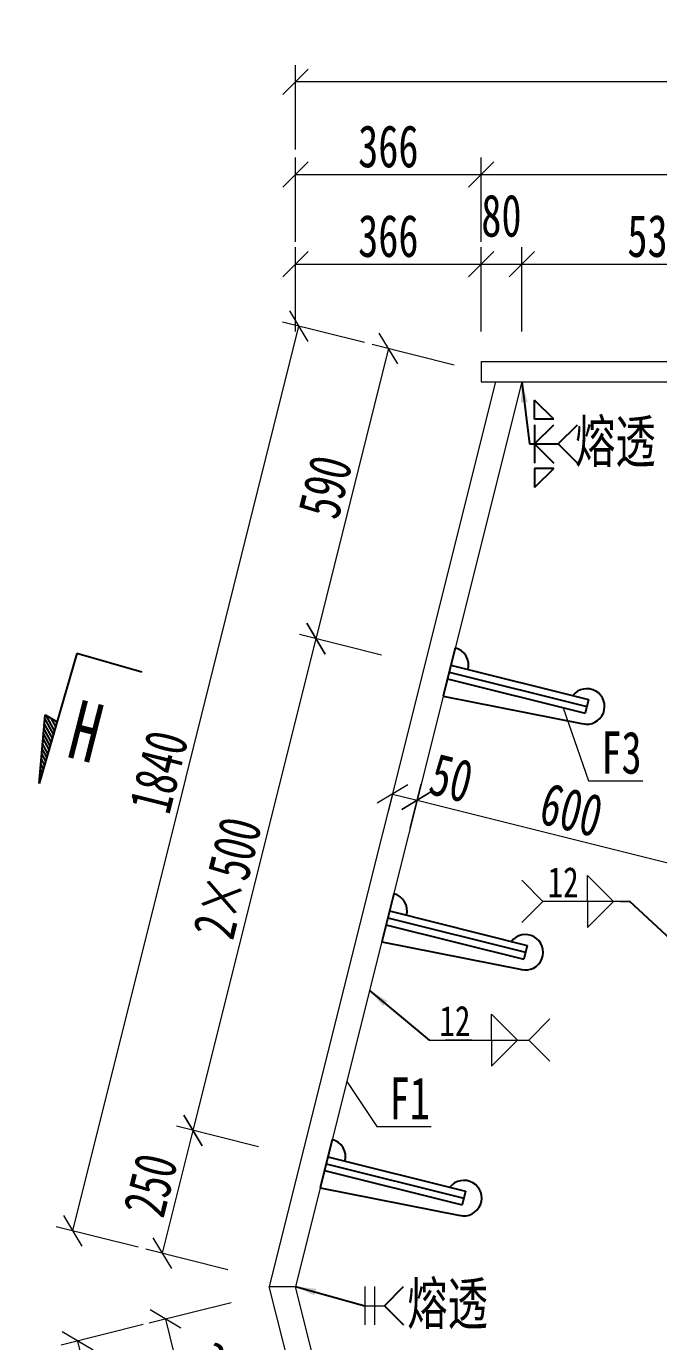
# Model space of a CAD drawing. Header units: millimetres. Extents: x -450182 to -147179, y 306993 to 695793.
# Drawn here: x -404461 to -403213, y 361374 to 363969 of the extents above; entities that cross this region are included whole.
import ezdxf
from ezdxf.enums import TextEntityAlignment as Align

# ---------------------------------------------------------------- set-up
doc = ezdxf.new("R2010")
doc.units = ezdxf.units.MM
doc.header["$PDMODE"] = 34
doc.linetypes.add('CENTER2', pattern=[28.575, 19.05, -3.175, 3.175, -3.175])
doc.layers.get('Defpoints').update_dxf_attribs({"color": 8})
doc.layers.add('dim', color=3, linetype='Continuous')
doc.layers.add('焊缝', color=7, linetype='Continuous')
for name, color, linetype, lineweight in [('文字', 7, 'Continuous', 15), ('标注', 4, 'Continuous', 13), ('横隔板', 6, 'CENTER2', 18), ('细实线', 4, 'Continuous', 15), ('钢板粗线', 1, 'Continuous', 25)]:
    doc.layers.add(name, color=color, linetype=linetype, lineweight=lineweight)
doc.styles.add('111', font='仿宋_GB2312.ttf', dxfattribs={"width": 0.7})
doc.styles.add('BM_Dim', font='仿宋_GB2312.ttf', dxfattribs={"width": 0.85})
doc.styles.add('SMEDI', font='仿宋_GB2312.ttf', dxfattribs={"width": 0.75})
doc.styles.get("Standard").update_dxf_attribs({"font": '仿宋_GB2312.ttf'})
doc.dimstyles.new('200', dxfattribs={"dimscale": 0, "dimtxt": 2.5, "dimasz": 1.5, "dimexe": 1, "dimexo": 1, "dimgap": 0.4, "dimtad": 1, "dimdec": 0, "dimdsep": 46, "dimtxsty": '111', "dimblk": 'OBLIQUE', "dimcen": 0, "dimclrd": 256, "dimclre": 256, "dimclrt": 256, "dimadec": 1, "dimazin": 2, "dimtfac": 1, "dimtdec": 0, "dimtmove": 2, "dimatfit": 3, "dimfxl": 4, "dimfxlon": 1, "dimtolj": 1, "dimlwd": -1, "dimlwe": -1, "dimarcsym": 0})
doc.dimstyles.new('MSteel_1.0_1.0', dxfattribs={"dimtxt": 3, "dimasz": 1.2, "dimexe": 1, "dimexo": 1, "dimgap": 1, "dimtad": 3, "dimtoh": 1, "dimdec": 0, "dimzin": 0, "dimdsep": 46, "dimtxsty": 'Standard', "dimblk": 'ARCHTICK', "dimcen": 0.09, "dimclrd": 3, "dimclre": 3, "dimadec": 0, "dimazin": 0, "dimtfac": 1, "dimtdec": 4, "dimtofl": 0, "dimtmove": 0, "dimatfit": 3, "dimfxl": 1, "dimtolj": 1, "dimtzin": 0, "dimarcsym": 0})

# ---------------------------------------------------------------- blocks, each defined once
blk = doc.blocks.new('_Oblique')
at = {"color": 0, "linetype": 'ByBlock', "lineweight": -2}
blk.add_line((-0.5, -0.5), (0.5, 0.5), dxfattribs=at)
blk = doc.blocks.new('*D933')
at = {"layer": 'Defpoints', "color": 0, "transparency": 16777216}
for p in [(-403483.5, 363500.2), (-403563.5, 363267.6), (-403483.5, 363267.6)]:
    blk.add_point(p, dxfattribs=at)
at = {"layer": '细实线', "transparency": 16777216}
for p, q in [((-403563.5, 363366.8), (-403563.5, 363533.5)), ((-403483.5, 363366.8), (-403483.5, 363533.5)), ((-403563.5, 363500.2), (-403483.5, 363500.2))]:
    blk.add_line(p, q, dxfattribs=at)
at = {"layer": '细实线', "transparency": 16777216, "xscale": 49.99999999999995, "yscale": 49.99999999999995, "zscale": 49.99999999999995, "rotation": 180}
blk.add_blockref('_Oblique', (-403563.5, 363500.2), dxfattribs=at)
at = {"layer": '细实线', "transparency": 16777216, "xscale": 49.99999999999995, "yscale": 49.99999999999995, "zscale": 49.99999999999995}
blk.add_blockref('_Oblique', (-403483.5, 363500.2), dxfattribs=at)
at = {"layer": '细实线', "transparency": 16777216, "insert": (-403523.5, 363595.2), "char_height": 83.33, "attachment_point": 5, "style": '111'}
blk.add_mtext('\\A1;80', dxfattribs=at)
blk = doc.blocks.new('*D683')
at = {"layer": 'Defpoints', "color": 0, "transparency": 16777216}
for p in [(-402947.6, 363500.2), (-403483.5, 363267.6), (-402947.6, 363267.6)]:
    blk.add_point(p, dxfattribs=at)
at = {"layer": '细实线', "transparency": 16777216}
for p, q in [((-403483.5, 363366.8), (-403483.5, 363533.5)), ((-402947.6, 363366.8), (-402947.6, 363533.5)), ((-403483.5, 363500.2), (-402947.6, 363500.2))]:
    blk.add_line(p, q, dxfattribs=at)
at = {"layer": '细实线', "transparency": 16777216, "xscale": 49.99999999999995, "yscale": 49.99999999999995, "zscale": 49.99999999999995, "rotation": 180}
blk.add_blockref('_Oblique', (-403483.5, 363500.2), dxfattribs=at)
at = {"layer": '细实线', "transparency": 16777216, "xscale": 49.99999999999995, "yscale": 49.99999999999995, "zscale": 49.99999999999995}
blk.add_blockref('_Oblique', (-402947.6, 363500.2), dxfattribs=at)
at = {"layer": '细实线', "transparency": 16777216, "insert": (-403215.6, 363555.2), "char_height": 83.33, "attachment_point": 5, "style": '111'}
blk.add_mtext('\\A1;536', dxfattribs=at)
blk = doc.blocks.new('*D685')
at = {"layer": 'Defpoints', "color": 0, "transparency": 16777216}
for p in [(-401796, 363677), (-403563.5, 363267.6), (-401796, 363267.6)]:
    blk.add_point(p, dxfattribs=at)
at = {"layer": '细实线', "transparency": 16777216}
for p, q in [((-403563.5, 363543.7), (-403563.5, 363710.4)), ((-401796, 363543.7), (-401796, 363710.4)), ((-403563.5, 363677), (-401796, 363677))]:
    blk.add_line(p, q, dxfattribs=at)
at = {"layer": '细实线', "transparency": 16777216, "xscale": 49.99999999999995, "yscale": 49.99999999999995, "zscale": 49.99999999999995, "rotation": 180}
blk.add_blockref('_Oblique', (-403563.5, 363677), dxfattribs=at)
at = {"layer": '细实线', "transparency": 16777216, "xscale": 49.99999999999995, "yscale": 49.99999999999995, "zscale": 49.99999999999995}
blk.add_blockref('_Oblique', (-401796, 363677), dxfattribs=at)
at = {"layer": '细实线', "transparency": 16777216, "insert": (-402679.7, 363732), "char_height": 83.33, "attachment_point": 5, "style": '111'}
blk.add_mtext('\\A1;1768', dxfattribs=at)
blk = doc.blocks.new('*D686')
at = {"layer": 'Defpoints', "color": 0, "transparency": 16777216}
for p in [(-403563.5, 363677), (-403563.5, 363444.4), (-403929.7, 361659.4)]:
    blk.add_point(p, dxfattribs=at)
at = {"layer": '细实线', "transparency": 16777216}
for p, q in [((-403929.7, 363543.7), (-403929.7, 363710.4)), ((-403563.5, 363543.7), (-403563.5, 363710.4)), ((-403929.7, 363677), (-403563.5, 363677))]:
    blk.add_line(p, q, dxfattribs=at)
at = {"layer": '细实线', "transparency": 16777216, "xscale": 49.99999999999995, "yscale": 49.99999999999995, "zscale": 49.99999999999995, "rotation": 180}
blk.add_blockref('_Oblique', (-403929.7, 363677), dxfattribs=at)
at = {"layer": '细实线', "transparency": 16777216, "xscale": 49.99999999999995, "yscale": 49.99999999999995, "zscale": 49.99999999999995}
blk.add_blockref('_Oblique', (-403563.5, 363677), dxfattribs=at)
at = {"layer": '细实线', "transparency": 16777216, "insert": (-403746.6, 363732), "char_height": 83.33, "attachment_point": 5, "style": '111'}
blk.add_mtext('\\A1;366', dxfattribs=at)
blk = doc.blocks.new('*D778')
at = {"layer": 'Defpoints', "color": 0, "transparency": 16777216}
for p in [(-403733.6, 362473.4), (-403685, 362461.3), (-403689.8, 362442.4)]:
    blk.add_point(p, dxfattribs=at)
at = {"layer": '细实线', "transparency": 16777216}
for p, q in [((-403738.3, 362454.5), (-403746.3, 362422.2)), ((-403738.3, 362454.5), (-403689.8, 362442.4)), ((-403689.8, 362442.4), (-403697.8, 362410.1))]:
    blk.add_line(p, q, dxfattribs=at)
at = {"layer": '细实线', "transparency": 16777216, "xscale": 50, "yscale": 50, "zscale": 50}
for p, rotation in [((-403738.3, 362454.5), 165.9637565320735), ((-403689.8, 362442.4), 345.9637565320735)]:
    blk.add_blockref('_Oblique', p, dxfattribs=dict(at, rotation=rotation))
at = {"layer": '细实线', "transparency": 16777216, "insert": (-403622.2, 362486), "char_height": 83.33, "attachment_point": 5, "rotation": 345.9638, "style": '111'}
blk.add_mtext('\\A1;50', dxfattribs=at)
blk = doc.blocks.new('28-280加劲 有过焊孔')
at = {"layer": 'Defpoints'}
blk.add_line((0, 0), (0, -280), dxfattribs=at)
at = {"layer": '钢板粗线'}
for p, q in [((49, 0), (-49, 0)), ((-49, 0), (-35, -281.2)), ((-14, 0), (-14, -280)), ((14, 0), (14, -280)), ((14, -280), (-14, -280))]:
    blk.add_line(p, q, dxfattribs=at)
for centre, start, end in [((14, 0), 270, 0), ((0, -280), 180, 66.4218)]:
    blk.add_arc(centre, 35, start, end, dxfattribs=at)
blk = doc.blocks.new('*D781')
at = {"layer": 'Defpoints', "color": 0, "transparency": 16777216}
for p in [(-403711.7, 362354.7), (-403107.7, 362296.9), (-403129.6, 362209.2)]:
    blk.add_point(p, dxfattribs=at)
at = {"layer": '标注', "transparency": 16777216}
for p, q in [((-403703.6, 362387), (-403681.7, 362474.8)), ((-403689.8, 362442.4), (-403107.7, 362296.9)), ((-403121.5, 362241.5), (-403099.6, 362329.2))]:
    blk.add_line(p, q, dxfattribs=at)
at = {"layer": '标注', "transparency": 16777216, "xscale": 49.99999999999987, "yscale": 49.99999999999987, "zscale": 49.99999999999987}
for p, rotation in [((-403689.8, 362442.4), 165.9637565320708), ((-403107.7, 362296.9), 345.9637565320708)]:
    blk.add_blockref('_Oblique', p, dxfattribs=dict(at, rotation=rotation))
at = {"layer": '标注', "transparency": 16777216, "insert": (-403385.4, 362423), "char_height": 83.33, "attachment_point": 5, "rotation": 345.9638, "style": '111'}
blk.add_mtext('\\A1;600', dxfattribs=at)
blk = doc.blocks.new('*D1007')
at = {"layer": 'Defpoints', "color": 0, "transparency": 16777216}
for p in [(-403563.5, 363500.2), (-403563.5, 363307.6), (-403929.7, 361482.6)]:
    blk.add_point(p, dxfattribs=at)
at = {"layer": '标注', "transparency": 16777216}
for p, q in [((-403929.7, 363366.8), (-403929.7, 363533.5)), ((-403563.5, 363366.8), (-403563.5, 363533.5)), ((-403929.7, 363500.2), (-403563.5, 363500.2))]:
    blk.add_line(p, q, dxfattribs=at)
at = {"layer": '标注', "transparency": 16777216, "xscale": 50, "yscale": 50, "zscale": 50, "rotation": 180}
blk.add_blockref('_Oblique', (-403929.7, 363500.2), dxfattribs=at)
at = {"layer": '标注', "transparency": 16777216, "xscale": 50, "yscale": 50, "zscale": 50}
blk.add_blockref('_Oblique', (-403563.5, 363500.2), dxfattribs=at)
at = {"layer": '标注', "transparency": 16777216, "insert": (-403746.6, 363555.2), "char_height": 83.33, "attachment_point": 5, "style": '111'}
blk.add_mtext('\\A1;366', dxfattribs=at)
blk = doc.blocks.new('*D787')
at = {"layer": 'Defpoints', "color": 0, "transparency": 16777216}
for p in [(-403929.7, 363859.6), (-403929.7, 361482.6), (-401429.7, 361482.6)]:
    blk.add_point(p, dxfattribs=at)
at = {"layer": '标注', "transparency": 16777216}
for p, q in [((-403929.7, 363726.2), (-403929.7, 363892.9)), ((-401429.7, 363726.2), (-401429.7, 363892.9)), ((-401429.7, 363859.6), (-403929.7, 363859.6))]:
    blk.add_line(p, q, dxfattribs=at)
at = {"layer": '标注', "transparency": 16777216, "xscale": 50, "yscale": 50, "zscale": 50, "rotation": 180}
blk.add_blockref('_Oblique', (-403929.7, 363859.6), dxfattribs=at)
at = {"layer": '标注', "transparency": 16777216, "xscale": 50, "yscale": 50, "zscale": 50}
blk.add_blockref('_Oblique', (-401429.7, 363859.6), dxfattribs=at)
at = {"layer": '标注', "transparency": 16777216, "insert": (-402679.7, 363914.6), "char_height": 83.33, "attachment_point": 5, "style": '111'}
blk.add_mtext('\\A1;2500', dxfattribs=at)
blk = doc.blocks.new('*D1008')
at = {"layer": 'Defpoints', "color": 0, "transparency": 16777216}
for p in [(-403483.5, 363267.6), (-403889.4, 362761), (-403626.6, 362695.2)]:
    blk.add_point(p, dxfattribs=at)
at = {"layer": '标注', "transparency": 16777216}
for p, q in [((-403746.3, 363333.3), (-403889.4, 362761)), ((-403616.9, 363300.9), (-403778.6, 363341.4)), ((-403760, 362728.6), (-403921.7, 362769))]:
    blk.add_line(p, q, dxfattribs=at)
at = {"layer": '标注', "transparency": 16777216, "xscale": 50, "yscale": 50, "zscale": 50}
for p, rotation in [((-403746.3, 363333.3), 75.96375653207079), ((-403889.4, 362761), 255.9637565320708)]:
    blk.add_blockref('_Oblique', p, dxfattribs=dict(at, rotation=rotation))
at = {"layer": '标注', "transparency": 16777216, "insert": (-403871.2, 363060.5), "char_height": 83.33, "attachment_point": 5, "rotation": 75.9638, "style": '111'}
blk.add_mtext('\\A1;590', dxfattribs=at)
blk = doc.blocks.new('*D1009')
at = {"layer": 'Defpoints', "color": 0, "transparency": 16777216}
for p in [(-403626.6, 362695.2), (-404131.9, 361790.8), (-403869.1, 361725.1)]:
    blk.add_point(p, dxfattribs=at)
at = {"layer": '标注', "transparency": 16777216}
for p, q in [((-403889.4, 362761), (-404131.9, 361790.8)), ((-403760, 362728.6), (-403921.7, 362769)), ((-404002.6, 361758.5), (-404164.3, 361798.9))]:
    blk.add_line(p, q, dxfattribs=at)
at = {"layer": '标注', "transparency": 16777216, "xscale": 50, "yscale": 50, "zscale": 50}
for p, rotation in [((-403889.4, 362761), 75.96375653227327), ((-404131.9, 361790.8), 255.9637565322733)]:
    blk.add_blockref('_Oblique', p, dxfattribs=dict(at, rotation=rotation))
at = {"layer": '标注', "transparency": 16777216, "insert": (-404064, 362289.2), "char_height": 83.33, "attachment_point": 5, "rotation": 75.9638, "style": '111'}
blk.add_mtext('\\A1;2×500', dxfattribs=at)
blk = doc.blocks.new('*D788')
at = {"layer": 'Defpoints', "color": 0, "transparency": 16777216}
for p in [(-403869.1, 361725.1), (-404192.6, 361548.3), (-403929.7, 361482.6)]:
    blk.add_point(p, dxfattribs=at)
at = {"layer": '标注', "transparency": 16777216}
for p, q in [((-404002.6, 361758.5), (-404164.3, 361798.9)), ((-404131.9, 361790.8), (-404192.6, 361548.3)), ((-404063.2, 361515.9), (-404224.9, 361556.4))]:
    blk.add_line(p, q, dxfattribs=at)
at = {"layer": '标注', "transparency": 16777216, "xscale": 50, "yscale": 50, "zscale": 50}
for p, rotation in [((-404131.9, 361790.8), 75.9637565312776), ((-404192.6, 361548.3), 255.9637565312775)]:
    blk.add_blockref('_Oblique', p, dxfattribs=dict(at, rotation=rotation))
at = {"layer": '标注', "transparency": 16777216, "insert": (-404215.6, 361682.9), "char_height": 83.33, "attachment_point": 5, "rotation": 75.9638, "style": '111'}
blk.add_mtext('\\A1;250', dxfattribs=at)
blk = doc.blocks.new('*D1010')
at = {"layer": 'Defpoints', "color": 0, "transparency": 16777216}
for p in [(-403929.7, 361482.6), (-403869.1, 361240), (-404125.5, 361175.9)]:
    blk.add_point(p, dxfattribs=at)
at = {"layer": '标注', "transparency": 16777216}
for p, q in [((-404056.8, 361450.8), (-404218.5, 361410.4)), ((-404186.2, 361418.5), (-404125.5, 361175.9)), ((-403996.2, 361208.3), (-404157.9, 361167.8))]:
    blk.add_line(p, q, dxfattribs=at)
at = {"layer": '标注', "transparency": 16777216, "xscale": 50, "yscale": 50, "zscale": 50}
for p, rotation in [((-404186.2, 361418.5), 104.0362434674702), ((-404125.5, 361175.9), 284.0362434674703)]:
    blk.add_blockref('_Oblique', p, dxfattribs=dict(at, rotation=rotation))
at = {"layer": '标注', "transparency": 16777216, "insert": (-404102.5, 361310.5), "char_height": 83.33, "attachment_point": 5, "rotation": 284.0362, "style": '111'}
blk.add_mtext('\\A1;250', dxfattribs=at)
blk = doc.blocks.new('*D1013')
at = {"layer": 'Defpoints', "color": 0, "transparency": 16777216}
for p in [(-403929.7, 361482.6), (-404359.2, 361375.2), (-403483.5, 359697.6)]:
    blk.add_point(p, dxfattribs=at)
at = {"layer": '标注', "transparency": 16777216}
for p, q in [((-404229.9, 361407.5), (-404391.6, 361367.1)), ((-403913, 359590.2), (-404359.2, 361375.2)), ((-403783.6, 359622.5), (-403945.3, 359582.1))]:
    blk.add_line(p, q, dxfattribs=at)
at = {"layer": '标注', "transparency": 16777216, "xscale": 50, "yscale": 50, "zscale": 50}
for p, rotation in [((-404359.2, 361375.2), 104.036243467926), ((-403913, 359590.2), 284.036243467926)]:
    blk.add_blockref('_Oblique', p, dxfattribs=dict(at, rotation=rotation))
at = {"layer": '标注', "transparency": 16777216, "insert": (-404082.7, 360496), "char_height": 83.33, "attachment_point": 5, "rotation": 284.0362, "style": '111'}
blk.add_mtext('\\A1;1840', dxfattribs=at)
blk = doc.blocks.new('*D1014')
at = {"layer": 'Defpoints', "color": 0, "transparency": 16777216}
for p in [(-403922.8, 363377.4), (-403483.5, 363267.6), (-403929.7, 361482.6)]:
    blk.add_point(p, dxfattribs=at)
at = {"layer": '标注', "transparency": 16777216}
for p, q in [((-403793.5, 363345.1), (-403955.2, 363385.5)), ((-404369.1, 361592.4), (-403922.8, 363377.4)), ((-404239.7, 361560.1), (-404401.4, 361600.5))]:
    blk.add_line(p, q, dxfattribs=at)
at = {"layer": '标注', "transparency": 16777216, "xscale": 50, "yscale": 50, "zscale": 50}
for p, rotation in [((-403922.8, 363377.4), 75.96375653207353), ((-404369.1, 361592.4), 255.9637565320735)]:
    blk.add_blockref('_Oblique', p, dxfattribs=dict(at, rotation=rotation))
at = {"layer": '标注', "transparency": 16777216, "insert": (-404199.3, 362498.2), "char_height": 83.33, "attachment_point": 5, "rotation": 75.9638, "style": '111'}
blk.add_mtext('\\A1;1840', dxfattribs=at)
blk = doc.blocks.new('_ArchTick')
at = {"color": 0, "linetype": 'ByBlock', "const_width": 0.15}
blk.add_lwpolyline([(-0.5, -0.5), (0.5, 0.5)], dxfattribs=at)
blk = doc.blocks.new('剖面箭头')
at = {"ltscale": 10}
h = blk.add_hatch(dxfattribs=at)
h.set_pattern_fill('ANSI31', color=2, style=0)
h.set_pattern_definition([(45, (-182.99888, -777.8594), (-0.088388348, 0.088388348), [])])
h.paths.add_polyline_path([(6, -3), (3.15, -3), (3, -3.6)])
at = {"color": 3, "ltscale": 10}
blk.add_line((0, 0), (0, -3), dxfattribs=at)
at = {"color": 2, "ltscale": 10}
for p, q in [((0, -3), (6, -3)), ((6, -3), (3, -3.6)), ((3, -3.6), (3.15, -3))]:
    blk.add_line(p, q, dxfattribs=at)

msp = doc.modelspace()

# ---------------------------------------------------------------- linework, layer by layer
at = {"layer": '标注'}
for p, q in [((-403792.8, 361482.6), (-403792.8, 361407)), ((-403774.1, 361482.6), (-403774.1, 361407)), ((-403792.8, 361444.8), (-403754.3, 361444.8))]:
    msp.add_line(p, q, dxfattribs=at)
at = {"layer": '横隔板', "color": 2, "ltscale": 550}
for p, q in [((-403563.5, 363307.6), (-401796, 363307.6)), ((-403563.5, 363307.6), (-403563.5, 363267.6)), ((-403535, 363267.6), (-403981.3, 361482.6)), ((-403483.5, 363267.6), (-403929.7, 361482.6)), ((-403563.5, 363267.6), (-401796, 363267.6)), ((-403535, 359697.6), (-403981.3, 361482.6)), ((-403981.3, 361482.6), (-403929.7, 361482.6)), ((-403483.5, 359697.6), (-403929.7, 361482.6))]:
    msp.add_line(p, q, dxfattribs=at)
at = {"layer": '焊缝', "color": 4}
for p, q in [((-403483.5, 363267.6), (-403468, 363145.4)), ((-403420.3, 363194), (-403458.1, 363231.8)), ((-403458.1, 363194), (-403458.1, 363231.8)), ((-403420.3, 363194), (-403458.1, 363194)), ((-403458.1, 363145.4), (-403420.3, 363183.2)), ((-403458.1, 363183.2), (-403458.1, 363107.6)), ((-403411.3, 363145.4), (-403373.5, 363183.2)), ((-403468, 363145.4), (-403411.3, 363145.4)), ((-403458.1, 363145.4), (-403420.3, 363107.6)), ((-403411.3, 363145.4), (-403373.5, 363107.6)), ((-403420.3, 363096.8), (-403458.1, 363096.8)), ((-403458.1, 363096.8), (-403458.1, 363059)), ((-403420.3, 363096.8), (-403458.1, 363059)), ((-403929.7, 361482.6), (-403792.8, 361444.8)), ((-403754.3, 361444.8), (-403716.5, 361482.6)), ((-403754.3, 361444.8), (-403716.5, 361407))]:
    msp.add_line(p, q, dxfattribs=at)
for points in [[(-403485.1, 363226.5), (-403471.7, 363228.2), (-403483.5, 363267.6)], [(-403892.5, 361465.3), (-403888.9, 361478.3), (-403929.7, 361482.6)]]:
    msp.add_solid(points, dxfattribs=at)
at = {"layer": '细实线'}
for p, q in [((-403401.8, 362624.6), (-403352, 362480.4)), ((-403352, 362480.4), (-403244.7, 362480.4)), ((-403354.1, 362242.6), (-403354.1, 362293.9)), ((-403302.8, 362242.6), (-403354.1, 362293.9)), ((-403441.9, 362242.6), (-403483.6, 362284.3)), ((-403441.9, 362242.6), (-403483.6, 362200.9)), ((-403270, 362242.6), (-403441.9, 362242.6)), ((-403354.1, 362242.6), (-403354.1, 362191.3)), ((-403302.8, 362242.6), (-403354.1, 362191.3)), ((-403288.5, 362242.6), (-403270, 362242.6)), ((-403543.1, 361968.9), (-403543.1, 362020.2)), ((-403491.7, 361968.9), (-403543.1, 362020.2)), ((-403469.7, 361968.9), (-403428.1, 362010.6)), ((-403666.1, 361968.9), (-403469.7, 361968.9)), ((-403582.2, 361968.9), (-403633.5, 361968.9)), ((-403582.2, 361968.9), (-403633.5, 361968.9)), ((-403543.1, 361968.9), (-403543.1, 361917.6)), ((-403491.7, 361968.9), (-403543.1, 361917.6)), ((-403469.7, 361968.9), (-403428.1, 361927.2)), ((-403828.5, 361887.5), (-403769.5, 361798.2)), ((-403769.5, 361798.2), (-403662.2, 361798.2))]:
    msp.add_line(p, q, dxfattribs=at)

# ---------------------------------------------------------------- block references
at = {"layer": 'dim', "xscale": 44.44444444444441, "yscale": 44.44444444444441, "zscale": 44.44444444444441, "rotation": 253.9449255486168}
msp.add_blockref('剖面箭头', (-404233, 362694.8), dxfattribs=at)
at = {"layer": '细实线', "rotation": 75.96375653227747}
for p in [(-403626.6, 362695.2), (-403747.8, 362210.2), (-403869.1, 361725.1)]:
    msp.add_blockref('28-280加劲 有过焊孔', p, dxfattribs=at)

# ---------------------------------------------------------------- texts
at = {"layer": '文字', "style": 'BM_Dim', "width": 0.7}
msp.add_text('H', height=116.7, rotation=345.7622, dxfattribs=at).set_placement((-404357.2, 362521.7), align=Align.CENTER)
at = {"layer": '细实线', "width": 0.7}
for s, p in [('熔透', (-403378.4, 363108.7)), ('F3', (-403326.4, 362494.6)), ('F1', (-403743.9, 361812.3)), ('熔透', (-403709.3, 361407.7))]:
    msp.add_text(s, height=83.33, dxfattribs=at).set_placement(p)
at = {"layer": '细实线', "style": 'SMEDI', "width": 0.75}
for p in [(-403432.5, 362280.5), (-403645.9, 362006.8)]:
    msp.add_text('12', height=60, dxfattribs=at).set_placement(p, align=Align.MIDDLE_LEFT)

# ---------------------------------------------------------------- dimensions: what is measured, and where the dimension line sits
at = {"layer": '标注'}
for base, p1, p2, picture, middle in [((-403929.7, 363859.6), (-401429.7, 361482.6), (-403929.7, 361482.6), '*D787', (-402679.7, 363914.6)), ((-403563.5, 363500.2), (-403929.7, 361482.6), (-403563.5, 363307.6), '*D1007', (-403746.6, 363555.2))]:
    dim = msp.add_linear_dim(base=base, p1=p1, p2=p2, dimstyle='200', override={"dimscale": 33.333333, "dimarcsym": 1}, dxfattribs=at)
    dim.commit()
    dim.dimension.update_dxf_attribs({"geometry": picture, "text_midpoint": middle})
for p1, p2, distance, picture, middle in [((-403929.7, 361482.6), (-403483.5, 363267.6), 452.9, '*D1014', (-404199.3, 362498.2)), ((-403483.5, 363267.6), (-403626.6, 362695.2), -270.9, '*D1008', (-403871.2, 363060.5)), ((-403711.7, 362354.7), (-403129.6, 362209.2), 90.4, '*D781', (-403385.4, 362423)), ((-403869.1, 361725.1), (-403929.7, 361482.6), -270.9, '*D788', (-404215.6, 361682.9)), ((-403483.5, 359697.6), (-403929.7, 361482.6), 442.7, '*D1013', (-404082.7, 360496)), ((-403929.7, 361482.6), (-403869.1, 361240), -264.3, '*D1010', (-404102.5, 361310.5))]:
    dim = msp.add_aligned_dim(p1=p1, p2=p2, distance=distance, dimstyle='200', override={"dimscale": 33.333333, "dimarcsym": 1}, dxfattribs=at)
    dim.commit()
    dim.dimension.update_dxf_attribs({"geometry": picture, "text_midpoint": middle})
dim = msp.add_aligned_dim(p1=(-403626.6, 362695.2), p2=(-403869.1, 361725.1), distance=-270.9, text='2×500', dimstyle='200', override={"dimscale": 33.333333, "dimarcsym": 1}, dxfattribs=at)
dim.commit()
dim.dimension.update_dxf_attribs({"geometry": '*D1009', "text_midpoint": (-404064, 362289.2)})
at = {"layer": '细实线'}
for base, p1, p2, picture, middle in [((-403563.5, 363677), (-403929.7, 361659.4), (-403563.5, 363444.4), '*D686', (-403746.6, 363732)), ((-401795.9696815, 363677.0456395), (-403563.4696815, 363267.5686059), (-401795.9696815, 363267.5686059), '*D685', (-402679.7196815, 363732.0456395)), ((-403483.5, 363500.2), (-403563.5, 363267.6), (-403483.5, 363267.6), '*D933', (-403523.5, 363595.2)), ((-402947.6, 363500.2), (-403483.5, 363267.6), (-402947.6, 363267.6), '*D683', (-403215.6, 363555.2))]:
    dim = msp.add_linear_dim(base=base, p1=p1, p2=p2, dimstyle='200', override={"dimscale": 33.333333, "dimarcsym": 1}, dxfattribs=at)
    dim.commit()
    dim.dimension.update_dxf_attribs({"geometry": picture, "text_midpoint": middle})
dim = msp.add_linear_dim(base=(-403689.8, 362442.4), p1=(-403733.6, 362473.4), p2=(-403685, 362461.3), angle=345.9638, dimstyle='200', override={"dimscale": 33.333333, "dimfxl": 1.5, "dimarcsym": 1}, dxfattribs=at)
dim.commit()
dim.dimension.update_dxf_attribs({"geometry": '*D778', "text_midpoint": (-403622.2, 362486), "dimtype": 161})

# ---------------------------------------------------------------- leaders
for points in [[(-403150.1, 362130.8), (-403270, 362242.6)], [(-403783.6, 362066.9), (-403666.1, 361968.9)]]:
    msp.add_leader(points, dimstyle='MSteel_1.0_1.0', override={"dimscale": 33.333333, "dimclrd": 256}, dxfattribs=at)

doc.saveas('drawing.dxf')
